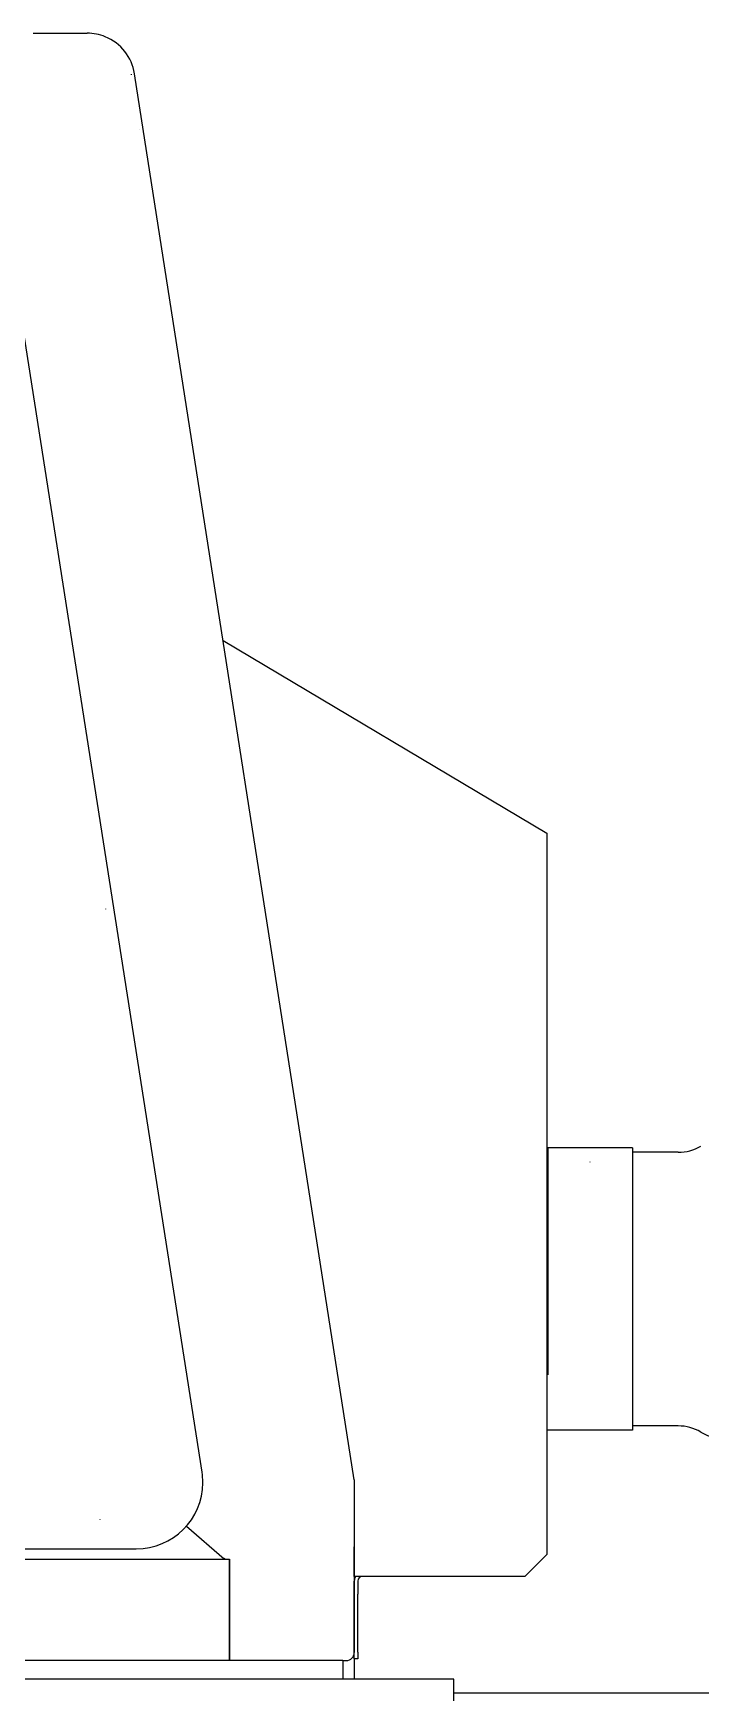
# Model space of a CAD drawing. Extents: x -31701 to 37626, y -27136 to 32271.
# Drawn here: x -12577 to -12276, y -25365 to -24618 of the extents above; entities that cross this region are included whole.
import ezdxf

# ---------------------------------------------------------------- set-up
doc = ezdxf.new("R2010")
doc.units = 0
doc.layers.get('0').update_dxf_attribs({"linetype": 'CONTINUOUS'})

msp = doc.modelspace()

# ---------------------------------------------------------------- linework, layer by layer
at = {"color": 104, "linetype": 'Continuous'}
for p, q in [((-12577.21, -24617.51), (-12552.93, -24617.51)), ((-12533.17, -24636.02), (-12533.17, -24636.21)), ((-12432.61, -25269.22), (-12531.59, -24635.77)), ((-12529.38, -24660.72), (-12529.31, -24660.71)), ((-12529.31, -24660.71), (-12529.38, -24660.71)), ((-12501.18, -25265.82), (-12581.87, -24749.7)), ((-12491.69, -24891.12), (-12345.81, -24977.86)), ((-12345.81, -24977.86), (-12345.81, -25302.86)), ((-12544.56, -25012.1), (-12544.56, -25011.97)), ((-12345.81, -25120.85), (-12345.42, -25120.85)), ((-12307.32, -25119.68), (-12345.42, -25119.68)), ((-12345.42, -25119.85), (-12345.42, -25177.53)), ((-12307.32, -25119.68), (-12307.32, -25246.83)), ((-12286.64, -25121.68), (-12307.32, -25121.68)), ((-12326.32, -25126.18), (-12326.42, -25126.18)), ((-12345.42, -25177.53), (-12345.42, -25195.37)), ((-12345.42, -25195.37), (-12345.42, -25221.92)), ((-12439.1, -25217.3), (-12439.12, -25217.32)), ((-12307.32, -25246.83), (-12345.81, -25246.83)), ((-12286.64, -25244.98), (-12307.32, -25244.98)), ((-12500.82, -25270.58), (-12500.82, -25270.39)), ((-12432.61, -25269.22), (-12432.61, -25317.11)), ((-12547.06, -25287.27), (-12547.06, -25287.15)), ((-12508.22, -25290.17), (-12491.15, -25304.81)), ((-13480.79, -25300.36), (-12530.82, -25300.36)), ((-12432.61, -25312.86), (-12432.61, -25299.48)), ((-13522.78, -25305.06), (-12488.81, -25305.06)), ((-12488.81, -25305.06), (-12488.81, -25350.68)), ((-12488.81, -25350.68), (-12488.81, -25305.35)), ((-12345.81, -25302.86), (-12355.81, -25312.86)), ((-12355.81, -25312.86), (-12432.61, -25312.86)), ((-12432.61, -25317.86), (-12432.61, -25314.86)), ((-12432.61, -25317.11), (-12432.61, -25347.11)), ((-12431.01, -25314.86), (-12431.01, -25317.86)), ((-12432.61, -25320.86), (-12432.61, -25317.86)), ((-12432.61, -25346.86), (-12432.61, -25320.86)), ((-12431.01, -25317.86), (-12431.01, -25320.86)), ((-12431.01, -25346.86), (-12431.01, -25320.86)), ((-12431.01, -25324.49), (-12431.01, -25323.21)), ((-12431.01, -25344.21), (-12431.01, -25324.49)), ((-12432.61, -25349.86), (-12432.61, -25346.86)), ((-12431.01, -25346.86), (-12431.01, -25349.86)), ((-12437.81, -25350.71), (-13573.81, -25350.71)), ((-12488.81, -25350.71), (-12488.81, -25350.68)), ((-12488.81, -25350.71), (-12488.81, -25350.68)), ((-12437.81, -25350.71), (-12439.46, -25350.71)), ((-12437.81, -25350.71), (-12437.81, -25359.11)), ((-12437.81, -25350.71), (-12437.81, -25359.11)), ((-12437.81, -25350.71), (-12436.21, -25350.71)), ((-12432.61, -25349.86), (-12432.61, -25359.11)), ((-12431.01, -25349.86), (-12432.61, -25349.86)), ((-12387.81, -25359.11), (-13623.81, -25359.11)), ((-12387.81, -25373.11), (-12387.81, -25359.11)), ((-12387.81, -25373.11), (-12387.81, -25359.11)), ((-12387.81, -25365.23), (-11938.51, -25365.23))]:
    msp.add_line(p, q, dxfattribs=at)
for centre, radius, start, end in [((-12552.93, -24639.11), 21.6, 67.80839, 90), ((-12552.93, -24639.11), 21.6, 8.88066, 67.80839), ((-12286.64, -25101.68), 20, 270, 300.46302), ((-12286.64, -25264.98), 20, 59.53698, 90), ((-12263.32, -25225.33), 26, 239.53698, 270), ((-12459.95, -25267.87), 48.16, 229.62459, 230.5439), ((-12429.01, -25314.86), 3.6, 146.25, 180), ((-12429.01, -25314.86), 2, 90, 180), ((-12436.21, -25347.11), 3.6, 270, 0)]:
    msp.add_arc(centre, radius, start, end, dxfattribs=at)
for centre, major_axis, ratio, start_param, end_param in [((-12404.36, -25164.14), (-35.85, -51.2), 0.009185, 0.179577, 0.181755), ((-12530.82, -25270.58), (30, 0), 0.992546, 4.712389, 6.283178), ((-12530.82, -25270.39), (30, 0), 0.992546, 6.283178, 6.43713)]:
    msp.add_ellipse(centre, major_axis=major_axis, ratio=ratio, start_param=start_param, end_param=end_param, dxfattribs=at)

doc.saveas('drawing.dxf')
